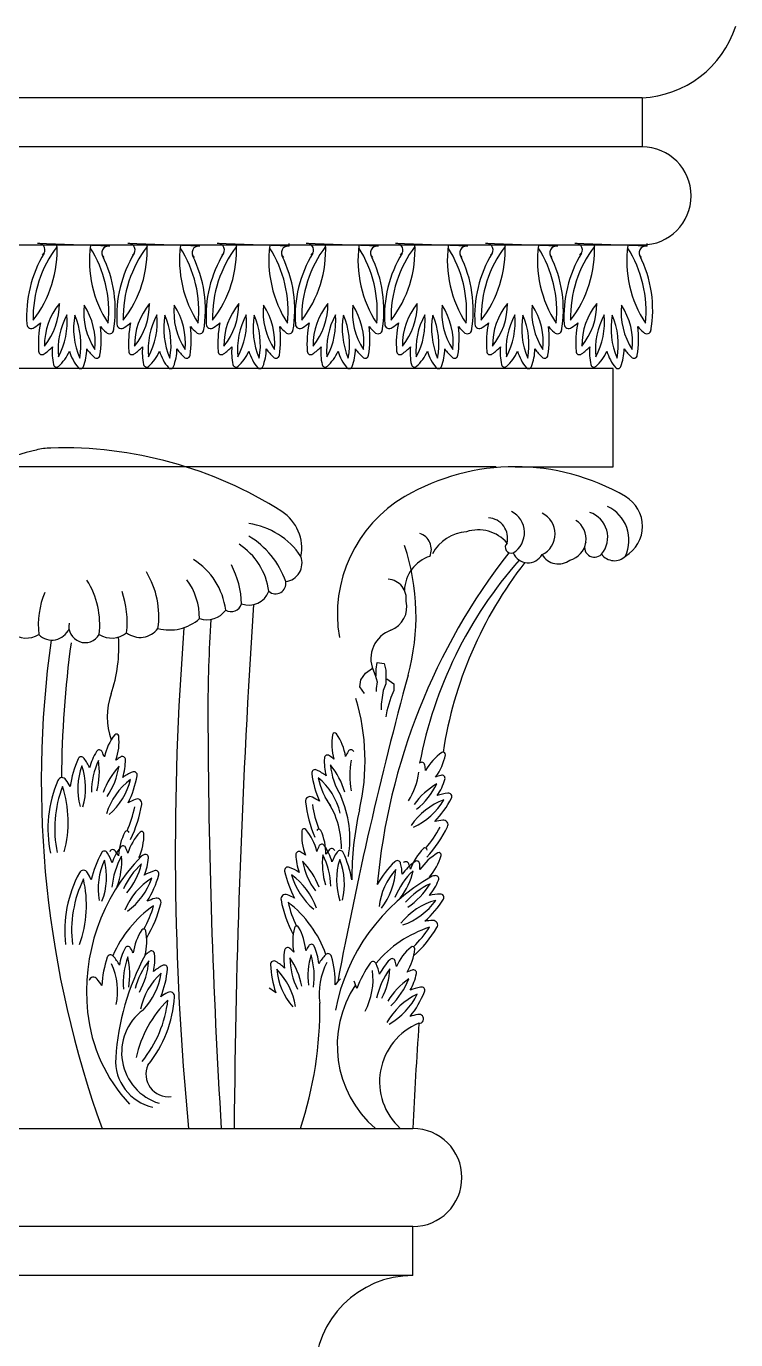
# Model space of a CAD drawing. Header units: millimetres. Extents: x 1155 to 2227, y 540 to 1342.
# Drawn here: x 1280.59 to 1287.81, y 1127.13 to 1140.52 of the extents above; entities that cross this region are included whole.
import ezdxf

# ---------------------------------------------------------------- set-up
doc = ezdxf.new("R2010")
doc.units = ezdxf.units.MM

msp = doc.modelspace()

# ---------------------------------------------------------------- linework, layer by layer
at = {"color": 0}
for p, q in [((1286.8599, 1139.79286), (1195.524, 1139.79286)), ((1286.8599, 1139.79286), (1286.8599, 1139.29286)), ((1286.8599, 1139.29286), (1195.524, 1139.29286)), ((1281.43602, 1138.27929), (1280.70068, 1138.30854)), ((1282.35429, 1138.27929), (1281.61896, 1138.30854)), ((1283.26444, 1138.27929), (1282.5291, 1138.30854)), ((1283.26444, 1138.27929), (1283.26444, 1138.30549)), ((1284.17286, 1138.27929), (1283.43752, 1138.30854)), ((1285.083, 1138.27929), (1284.34767, 1138.30854)), ((1286.00128, 1138.27929), (1285.26594, 1138.30854)), ((1286.91143, 1138.27929), (1286.17609, 1138.30854)), ((1286.91143, 1138.27929), (1286.91143, 1138.30549)), ((1191.18811, 1138.29286), (1286.8599, 1138.29286)), ((1286.56671, 1137.03106), (1195.524, 1137.03106)), ((1286.56671, 1136.03106), (1286.56671, 1137.03106)), ((1285.37335, 1136.03106), (1195.524, 1136.03106)), ((1285.56671, 1136.03106), (1286.56671, 1136.03106)), ((1284.15177, 1133.96612), (1284.16165, 1134.03523)), ((1284.16165, 1134.03523), (1284.23081, 1134.02535)), ((1284.23081, 1134.02535), (1284.25056, 1133.95624)), ((1283.99369, 1133.85752), (1284.04309, 1133.92663)), ((1284.04309, 1133.92663), (1284.11225, 1133.97599)), ((1284.11225, 1133.97599), (1284.14188, 1133.90688)), ((1284.14188, 1133.90688), (1284.16164, 1133.83777)), ((1284.15176, 1133.897), (1284.15177, 1133.96612)), ((1284.25056, 1133.95624), (1284.25055, 1133.81801)), ((1283.9838, 1133.78841), (1283.99369, 1133.85752)), ((1284.0332, 1133.7193), (1283.9838, 1133.78841)), ((1284.16164, 1133.83777), (1284.15175, 1133.76866)), ((1284.15175, 1133.76866), (1284.15175, 1133.73904)), ((1284.22091, 1133.74891), (1284.21102, 1133.6798)), ((1284.25055, 1133.81801), (1284.22091, 1133.74891)), ((1284.26043, 1133.86738), (1284.32959, 1133.81801)), ((1284.32958, 1133.7489), (1284.29994, 1133.67979)), ((1284.32959, 1133.81801), (1284.32958, 1133.7489)), ((1284.21102, 1133.6798), (1284.20114, 1133.61069)), ((1284.20114, 1133.61069), (1284.20114, 1133.55145)), ((1284.28018, 1133.61068), (1284.26041, 1133.54157)), ((1284.29994, 1133.67979), (1284.28018, 1133.61068)), ((1284.26041, 1133.54157), (1284.25053, 1133.48233)), ((1193.524, 1129.28421), (1284.524, 1129.28421)), ((1284.524, 1128.28421), (1195.524, 1128.28421)), ((1284.524, 1127.78421), (1284.524, 1128.28421)), ((1284.524, 1127.78421), (1195.524, 1127.78421))]:
    msp.add_line(p, q, dxfattribs=at)
for centre, radius, start, end in [((1286.80909, 1140.84817), 1.05653, 272.756506, 342.01614), ((1286.8599, 1138.79286), 0.5, 270, 90), ((1279.72621, 1138.24108), 1.17348, 322.338153, 2.911539), ((1280.70852, 1138.24135), 0.06764, 308.808269, 96.651525), ((1280.64449, 1138.24108), 1.17348, 322.338153, 2.911539), ((1281.62679, 1138.24135), 0.06764, 308.808269, 96.651525), ((1281.55464, 1138.24108), 1.17348, 322.338153, 2.911539), ((1282.53694, 1138.24135), 0.06764, 308.808269, 96.651525), ((1282.46305, 1138.24108), 1.17348, 322.338153, 2.911539), ((1283.44535, 1138.24135), 0.06764, 308.808269, 96.651525), ((1283.3732, 1138.24108), 1.17348, 322.338153, 2.911539), ((1284.3555, 1138.24135), 0.06764, 308.808269, 96.651525), ((1284.29147, 1138.24108), 1.17348, 322.338153, 2.911539), ((1285.27378, 1138.24135), 0.06764, 308.808269, 96.651525), ((1285.20162, 1138.24108), 1.17348, 322.338153, 2.911539), ((1286.18392, 1138.24135), 0.06764, 308.808269, 96.651525), ((1281.83455, 1137.56469), 1.24608, 148.953694, 183.710827), ((1281.85708, 1137.55158), 1.20222, 142.828625, 181.310575), ((1282.40205, 1138.13466), 1.17348, 172.533501, 213.106886), ((1280.22316, 1137.61656), 1.20222, 354.134464, 32.616414), ((1281.42287, 1138.21294), 0.06764, 78.793514, 226.636771), ((1280.24666, 1137.62784), 1.24608, 350.212577, 26.491345), ((1282.75283, 1137.56469), 1.24608, 148.953694, 183.710827), ((1282.77536, 1137.55158), 1.20222, 142.828625, 181.310575), ((1283.32033, 1138.13466), 1.17348, 172.533501, 213.106886), ((1281.14143, 1137.61656), 1.20222, 354.134464, 32.616414), ((1282.34115, 1138.21294), 0.06764, 78.793514, 226.636771), ((1281.16493, 1137.62784), 1.24608, 350.212577, 26.491345), ((1283.66298, 1137.56469), 1.24608, 148.953694, 183.710827), ((1283.68551, 1137.55158), 1.20222, 142.828625, 181.310575), ((1284.23048, 1138.13466), 1.17348, 172.533501, 213.106886), ((1282.05158, 1137.61656), 1.20222, 354.134464, 32.616414), ((1283.2513, 1138.21294), 0.06764, 78.793514, 226.636771), ((1282.07508, 1137.62784), 1.24608, 350.212577, 26.491345), ((1284.57139, 1137.56469), 1.24608, 148.953694, 183.710827), ((1284.59392, 1137.55158), 1.20222, 142.828625, 181.310575), ((1285.13889, 1138.13466), 1.17348, 172.533501, 213.106886), ((1282.95999, 1137.61656), 1.20222, 354.134464, 32.616414), ((1284.15971, 1138.21294), 0.06764, 78.793514, 226.636771), ((1282.98349, 1137.62784), 1.24608, 350.212577, 26.491345), ((1285.48154, 1137.56469), 1.24608, 148.953694, 183.710827), ((1285.50407, 1137.55158), 1.20222, 142.828625, 181.310575), ((1286.04904, 1138.13466), 1.17348, 172.533501, 213.106886), ((1283.87014, 1137.61656), 1.20222, 354.134464, 32.616414), ((1285.06986, 1138.21294), 0.06764, 78.793514, 226.636771), ((1283.89364, 1137.62784), 1.24608, 350.212577, 26.491345), ((1286.39981, 1137.56469), 1.24608, 148.953694, 183.710827), ((1286.42234, 1137.55158), 1.20222, 142.828625, 181.310575), ((1286.96731, 1138.13466), 1.17348, 172.533501, 213.106886), ((1284.78842, 1137.61656), 1.20222, 354.134464, 32.616414), ((1285.98813, 1138.21294), 0.06764, 78.793514, 226.636771), ((1284.81191, 1137.62784), 1.24608, 350.212577, 26.491345), ((1287.30996, 1137.56469), 1.24608, 148.953694, 183.710827), ((1287.33249, 1137.55158), 1.20222, 142.828625, 181.310575), ((1287.87746, 1138.13466), 1.17348, 172.533501, 213.106886), ((1285.69857, 1137.61656), 1.20222, 354.134464, 32.616414), ((1286.89828, 1138.21294), 0.06764, 78.793514, 226.636771), ((1285.72206, 1137.62784), 1.24608, 350.212577, 26.491345), ((1280.24903, 1137.68707), 0.67331, 320.721264, 0.73762), ((1281.45918, 1137.26398), 0.68897, 141.194716, 180.264169), ((1281.85803, 1137.60614), 0.6872, 173.917899, 213.454547), ((1280.58773, 1137.2968), 0.70041, 354.305939, 33.066507), ((1282.37746, 1137.26398), 0.68897, 141.194716, 180.264169), ((1281.16731, 1137.68707), 0.67331, 320.721264, 0.73762), ((1282.77631, 1137.60614), 0.6872, 173.917899, 213.454547), ((1281.506, 1137.2968), 0.70041, 354.305939, 33.066507), ((1283.28761, 1137.26398), 0.68897, 141.194716, 180.264169), ((1282.07746, 1137.68707), 0.67331, 320.721264, 0.73762), ((1283.68646, 1137.60614), 0.6872, 173.917899, 213.454547), ((1282.41615, 1137.2968), 0.70041, 354.305939, 33.066507), ((1284.19602, 1137.26398), 0.68897, 141.194716, 180.264169), ((1282.98587, 1137.68707), 0.67331, 320.721264, 0.73762), ((1284.59487, 1137.60614), 0.6872, 173.917899, 213.454547), ((1283.32456, 1137.2968), 0.70041, 354.305939, 33.066507), ((1285.10617, 1137.26398), 0.68897, 141.194716, 180.264169), ((1283.89602, 1137.68707), 0.67331, 320.721264, 0.73762), ((1285.50502, 1137.60614), 0.6872, 173.917899, 213.454547), ((1284.23471, 1137.2968), 0.70041, 354.305939, 33.066507), ((1284.81429, 1137.68707), 0.67331, 320.721264, 0.73762), ((1286.02444, 1137.26398), 0.68897, 141.194716, 180.264169), ((1286.42329, 1137.60614), 0.6872, 173.917899, 213.454547), ((1285.15299, 1137.2968), 0.70041, 354.305939, 33.066507), ((1286.93459, 1137.26398), 0.68897, 141.194716, 180.264169), ((1285.72444, 1137.68707), 0.67331, 320.721264, 0.73762), ((1287.33344, 1137.60614), 0.6872, 173.917899, 213.454547), ((1286.06314, 1137.2968), 0.70041, 354.305939, 33.066507), ((1280.28955, 1137.99913), 0.66642, 304.40951, 311.393385), ((1281.76017, 1137.28681), 1.05163, 168.349147, 184.310128), ((1281.65615, 1137.22481), 0.74727, 151.615017, 185.582713), ((1280.24652, 1137.50907), 0.75554, 331.806464, 5.391265), ((1281.83949, 1137.44116), 0.77193, 169.883681, 203.126708), ((1280.38994, 1137.27588), 0.7524, 349.439058, 23.57133), ((1281.20783, 1137.99913), 0.66642, 304.40951, 311.393385), ((1282.67844, 1137.28681), 1.05163, 168.349147, 184.310128), ((1282.57443, 1137.22481), 0.74727, 151.615017, 185.582713), ((1281.1648, 1137.50907), 0.75554, 331.806464, 5.391265), ((1282.75777, 1137.44116), 0.77193, 169.883681, 203.126708), ((1281.30822, 1137.27588), 0.7524, 349.439058, 23.57133), ((1282.11798, 1137.99913), 0.66642, 304.40951, 311.393385), ((1283.58859, 1137.28681), 1.05163, 168.349147, 184.310128), ((1283.48458, 1137.22481), 0.74727, 151.615017, 185.582713), ((1282.07494, 1137.50907), 0.75554, 331.806464, 5.391265), ((1283.66791, 1137.44116), 0.77193, 169.883681, 203.126708), ((1282.21836, 1137.27588), 0.7524, 349.439058, 23.57133), ((1283.02639, 1137.99913), 0.66642, 304.40951, 311.393385), ((1284.49701, 1137.28681), 1.05163, 168.349147, 184.310128), ((1284.39299, 1137.22481), 0.74727, 151.615017, 185.582713), ((1282.98336, 1137.50907), 0.75554, 331.806464, 5.391265), ((1284.57633, 1137.44116), 0.77193, 169.883681, 203.126708), ((1283.12678, 1137.27588), 0.7524, 349.439058, 23.57133), ((1283.93654, 1137.99913), 0.66642, 304.40951, 311.393385), ((1285.40715, 1137.28681), 1.05163, 168.349147, 184.310128), ((1285.30314, 1137.22481), 0.74727, 151.615017, 185.582713), ((1283.89351, 1137.50907), 0.75554, 331.806464, 5.391265), ((1285.48648, 1137.44116), 0.77193, 169.883681, 203.126708), ((1284.03692, 1137.27588), 0.7524, 349.439058, 23.57133), ((1284.85481, 1137.99913), 0.66642, 304.40951, 311.393385), ((1286.32543, 1137.28681), 1.05163, 168.349147, 184.310128), ((1286.22141, 1137.22481), 0.74727, 151.615017, 185.582713), ((1284.81178, 1137.50907), 0.75554, 331.806464, 5.391265), ((1286.40475, 1137.44116), 0.77193, 169.883681, 203.126708), ((1284.9552, 1137.27588), 0.7524, 349.439058, 23.57133), ((1285.76496, 1137.99913), 0.66642, 304.40951, 311.393385), ((1287.23558, 1137.28681), 1.05163, 168.349147, 184.310128), ((1287.13156, 1137.22481), 0.74727, 151.615017, 185.582713), ((1285.72193, 1137.50907), 0.75554, 331.806464, 5.391265), ((1287.3149, 1137.44116), 0.77193, 169.883681, 203.126708), ((1285.86535, 1137.27588), 0.7524, 349.439058, 23.57133), ((1280.63671, 1137.48416), 0.04562, 180.140306, 310.20326), ((1280.29503, 1137.3319), 1.05396, 351.004558, 6.94786), ((1281.84302, 1137.89797), 0.66642, 221.155078, 228.138953), ((1281.43201, 1137.43237), 0.04562, 222.345203, 352.408157), ((1281.55498, 1137.48416), 0.04562, 180.140306, 310.20326), ((1281.2133, 1137.3319), 1.05396, 351.004558, 6.94786), ((1282.76129, 1137.89797), 0.66642, 221.155078, 228.138953), ((1282.35028, 1137.43237), 0.04562, 222.345203, 352.408157), ((1282.46513, 1137.48416), 0.04562, 180.140306, 310.20326), ((1282.12345, 1137.3319), 1.05396, 351.004558, 6.94786), ((1283.67144, 1137.89797), 0.66642, 221.155078, 228.138953), ((1283.26043, 1137.43237), 0.04562, 222.345203, 352.408157), ((1283.37354, 1137.48416), 0.04562, 180.140306, 310.20326), ((1283.03186, 1137.3319), 1.05396, 351.004558, 6.94786), ((1284.57985, 1137.89797), 0.66642, 221.155078, 228.138953), ((1284.16885, 1137.43237), 0.04562, 222.345203, 352.408157), ((1284.28369, 1137.48416), 0.04562, 180.140306, 310.20326), ((1283.94201, 1137.3319), 1.05396, 351.004558, 6.94786), ((1285.49, 1137.89797), 0.66642, 221.155078, 228.138953), ((1285.07899, 1137.43237), 0.04562, 222.345203, 352.408157), ((1285.20197, 1137.48416), 0.04562, 180.140306, 310.20326), ((1284.86029, 1137.3319), 1.05396, 351.004558, 6.94786), ((1286.40827, 1137.89797), 0.66642, 221.155078, 228.138953), ((1285.99727, 1137.43237), 0.04562, 222.345203, 352.408157), ((1286.11211, 1137.48416), 0.04562, 180.140306, 310.20326), ((1285.77043, 1137.3319), 1.05396, 351.004558, 6.94786), ((1287.31842, 1137.89797), 0.66642, 221.155078, 228.138953), ((1286.90742, 1137.43237), 0.04562, 222.345203, 352.408157), ((1280.48537, 1137.59409), 0.49982, 304.40951, 317.19656), ((1281.38565, 1137.19603), 0.53677, 173.749497, 193.236408), ((1280.66606, 1137.24289), 0.53677, 339.312055, 358.798967), ((1281.61036, 1137.52083), 0.49982, 215.351903, 228.138953), ((1281.40364, 1137.59409), 0.49982, 304.40951, 317.19656), ((1282.30393, 1137.19603), 0.53677, 173.749497, 193.236408), ((1281.58433, 1137.24289), 0.53677, 339.312055, 358.798967), ((1282.52864, 1137.52083), 0.49982, 215.351903, 228.138953), ((1282.31379, 1137.59409), 0.49982, 304.40951, 317.19656), ((1283.21407, 1137.19603), 0.53677, 173.749497, 193.236408), ((1282.49448, 1137.24289), 0.53677, 339.312055, 358.798967), ((1283.43879, 1137.52083), 0.49982, 215.351903, 228.138953), ((1283.2222, 1137.59409), 0.49982, 304.40951, 317.19656), ((1284.12249, 1137.19603), 0.53677, 173.749497, 193.236408), ((1283.40289, 1137.24289), 0.53677, 339.312055, 358.798967), ((1284.3472, 1137.52083), 0.49982, 215.351903, 228.138953), ((1284.13235, 1137.59409), 0.49982, 304.40951, 317.19656), ((1285.03264, 1137.19603), 0.53677, 173.749497, 193.236408), ((1284.31304, 1137.24289), 0.53677, 339.312055, 358.798967), ((1285.25735, 1137.52083), 0.49982, 215.351903, 228.138953), ((1285.05062, 1137.59409), 0.49982, 304.40951, 317.19656), ((1285.95091, 1137.19603), 0.53677, 173.749497, 193.236408), ((1285.23132, 1137.24289), 0.53677, 339.312055, 358.798967), ((1286.17562, 1137.52083), 0.49982, 215.351903, 228.138953), ((1285.96077, 1137.59409), 0.49982, 304.40951, 317.19656), ((1286.86106, 1137.19603), 0.53677, 173.749497, 193.236408), ((1286.14146, 1137.24289), 0.53677, 339.312055, 358.798967), ((1287.08577, 1137.52083), 0.49982, 215.351903, 228.138953), ((1280.74573, 1137.20786), 0.03421, 180.140306, 310.20326), ((1280.6046, 1137.39177), 0.45817, 312.270287, 336.652142), ((1281.4659, 1137.33568), 0.45817, 195.896322, 220.278176), ((1281.30211, 1137.17163), 0.03421, 222.345203, 352.408157), ((1281.664, 1137.20786), 0.03421, 180.140306, 310.20326), ((1281.52288, 1137.39177), 0.45817, 312.270287, 336.652142), ((1282.38417, 1137.33568), 0.45817, 195.896322, 220.278176), ((1282.22038, 1137.17163), 0.03421, 222.345203, 352.408157), ((1282.57415, 1137.20786), 0.03421, 180.140306, 310.20326), ((1282.43302, 1137.39177), 0.45817, 312.270287, 336.652142), ((1283.29432, 1137.33568), 0.45817, 195.896322, 220.278176), ((1283.13053, 1137.17163), 0.03421, 222.345203, 352.408157), ((1283.48257, 1137.20786), 0.03421, 180.140306, 310.20326), ((1283.34144, 1137.39177), 0.45817, 312.270287, 336.652142), ((1284.20273, 1137.33568), 0.45817, 195.896322, 220.278176), ((1284.03895, 1137.17163), 0.03421, 222.345203, 352.408157), ((1284.39271, 1137.20786), 0.03421, 180.140306, 310.20326), ((1284.25159, 1137.39177), 0.45817, 312.270287, 336.652142), ((1285.11288, 1137.33568), 0.45817, 195.896322, 220.278176), ((1284.94909, 1137.17163), 0.03421, 222.345203, 352.408157), ((1285.31099, 1137.20786), 0.03421, 180.140306, 310.20326), ((1285.16986, 1137.39177), 0.45817, 312.270287, 336.652142), ((1286.03115, 1137.33568), 0.45817, 195.896322, 220.278176), ((1285.86737, 1137.17163), 0.03421, 222.345203, 352.408157), ((1286.22114, 1137.20786), 0.03421, 180.140306, 310.20326), ((1286.08001, 1137.39177), 0.45817, 312.270287, 336.652142), ((1286.9413, 1137.33568), 0.45817, 195.896322, 220.278176), ((1286.77752, 1137.17163), 0.03421, 222.345203, 352.408157), ((1280.89413, 1137.07795), 0.03136, 188.85075, 318.913704), ((1281.13811, 1137.06206), 0.03136, 213.63476, 343.697714), ((1281.81241, 1137.07795), 0.03136, 188.85075, 318.913704), ((1282.05639, 1137.06206), 0.03136, 213.63476, 343.697714), ((1282.72256, 1137.07795), 0.03136, 188.85075, 318.913704), ((1282.96653, 1137.06206), 0.03136, 213.63476, 343.697714), ((1283.63097, 1137.07795), 0.03136, 188.85075, 318.913704), ((1283.87495, 1137.06206), 0.03136, 213.63476, 343.697714), ((1284.54112, 1137.07795), 0.03136, 188.85075, 318.913704), ((1284.7851, 1137.06206), 0.03136, 213.63476, 343.697714), ((1285.45939, 1137.07795), 0.03136, 188.85075, 318.913704), ((1285.70337, 1137.06206), 0.03136, 213.63476, 343.697714), ((1286.36954, 1137.07795), 0.03136, 188.85075, 318.913704), ((1286.61352, 1137.06206), 0.03136, 213.63476, 343.697714), ((1281.52606, 1132.80106), 3.50253, 103.872133, 211.314731), ((1280.85756, 1135.50798), 0.71429, 91.71167, 103.872133), ((1280.96005, 1132.0785), 4.1453, 57.468822, 91.71167), ((1285.56671, 1133.80469), 2.22637, 59.689297, 120.303233), ((1285.14447, 1134.52719), 1.38954, 120.303233, 189.803196), ((1286.34651, 1135.28169), 0.37999, 334.788224, 64.826377), ((1286.51295, 1135.42328), 0.35148, 300.303233, 59.689297), ((1282.95261, 1135.20245), 0.43999, 348.837734, 57.468822), ((1285.28504, 1135.30413), 0.20541, 345.571483, 86.965134), ((1285.4175, 1135.35907), 0.24389, 301.928408, 62.741853), ((1285.73857, 1135.34667), 0.23525, 295.742595, 64.249936), ((1286.24348, 1135.31156), 0.26643, 319.933948, 71.969591), ((1282.74718, 1134.69301), 0.76543, 33.66095, 82.134642), ((1284.53958, 1135.1868), 0.17319, 336.42564, 71.520158), ((1285.10214, 1134.94066), 0.42885, 94.231978, 151.773469), ((1285.19102, 1135.0017), 0.38594, 40.617632, 108.197473), ((1286.06874, 1135.29448), 0.22193, 284.279684, 58.640088), ((1282.38849, 1134.67253), 0.67467, 7.513651, 57.266952), ((1282.40873, 1134.58061), 0.86593, 18.800476, 59.215955), ((1282.28024, 1134.50622), 2.27626, 344.730541, 18.44638), ((1285.52638, 1135.20943), 0.06077, 134.264432, 289.315467), ((1286.37414, 1135.20911), 0.10065, 148.613096, 316.694979), ((1281.91024, 1134.48149), 0.71238, 7.118073, 57.939698), ((1283.2017, 1135.05178), 0.19396, 277.930652, 19.733093), ((1290.58271, 1131.18464), 6.44792, 142.003913, 174.765796), ((1284.81302, 1134.76102), 0.37452, 107.834644, 178.381453), ((1285.69791, 1135.21641), 0.16452, 203.016902, 330.24723), ((1286.00659, 1135.23211), 0.19231, 210.411441, 307.433247), ((1286.57742, 1135.23287), 0.15975, 215.511517, 314.959962), ((1281.07167, 1134.50809), 0.86437, 351.677068, 31.409422), ((1281.8697, 1134.60665), 0.90971, 1.6576, 27.702624), ((1288.87904, 1132.19152), 4.36297, 138.567557, 169.20489), ((1288.96203, 1132.48818), 4.17782, 142.091243, 171.273567), ((1280.46956, 1134.41703), 0.86472, 353.571106, 31.911079), ((1281.66345, 1134.47989), 0.6874, 0.206654, 35.531311), ((1283.12557, 1134.8402), 0.10471, 229.352041, 10.714685), ((1284.25982, 1134.68653), 0.19804, 352.056943, 85.827888), ((1281.57222, 1134.41696), 0.86472, 157.437126, 186.421424), ((1280.64596, 1134.4451), 0.9682, 353.681748, 18.987436), ((1282.85207, 1134.84088), 0.22037, 250.64105, 338.679466), ((1282.4249, 1134.70611), 0.23567, 251.685963, 324.654706), ((1282.67335, 1134.66472), 0.11034, 239.372379, 343.277458), ((1377.08712, 1128.46079), 94.38755, 176.2548623, 179.5003368), ((1284.21251, 1134.59985), 0.25057, 290.474124, 13.692369), ((1281.18497, 1134.40492), 0.16695, 169.352637, 329.510019), ((1282.04786, 1134.82088), 0.4543, 254.563726, 311.830525), ((1296.12962, 1133.55344), 13.69335, 176.144135, 180.157895), ((1280.58605, 1134.5249), 0.24079, 230.680474, 301.795727), ((1280.8472, 1134.45162), 0.18785, 224.375536, 337.612153), ((1281.45573, 1134.52485), 0.24079, 238.196804, 309.312056), ((1280.07895, 1134.18801), 1.44966, 340.938395, 4.198587), ((1281.74617, 1134.51455), 0.22358, 231.923306, 323.948051), ((1311.67807, 1132.10695), 29.57412, 175.572268, 185.477536), ((1284.40947, 1134.07233), 0.31251, 110.474124, 201.338942), ((1291.16915, 1132.82622), 10.43086, 172.077132, 199.85191), ((1291.16915, 1132.82622), 10.22434, 172.077132, 179.802735), ((1322.07683, 1123.6419), 38.97665, 164.730541, 169.445284), ((1282.12021, 1133.4827), 0.71002, 160.938395, 199.490605), ((1281.81614, 1133.03114), 2.22147, 347.017257, 16.672943), ((1354.59313, 1133.71455), 72.15709, 180.1578953, 183.5203232), ((1281.93303, 1132.95064), 0.56533, 142.10586, 167.565792), ((1281.50466, 1133.28355), 0.02281, 73.884441, 141.119686), ((1280.96542, 1133.22565), 0.56533, 340.702455, 6.162387), ((1281.50485, 1133.2835), 0.02281, 7.148561, 74.383807), ((1284.26258, 1133.20672), 0.56533, 170.630311, 196.090243), ((1283.72723, 1133.29466), 0.02281, 102.408891, 169.644137), ((1283.72743, 1133.2947), 0.02281, 35.673012, 102.908257), ((1283.2811, 1132.98628), 0.56533, 9.226906, 34.686838), ((1281.75253, 1132.83644), 0.53677, 147.171947, 166.658858), ((1281.32906, 1133.1125), 0.03136, 21.494651, 151.557605), ((1280.95106, 1132.91393), 0.45817, 20.230402, 27.288401), ((1281.56424, 1133.04566), 0.03136, 356.710642, 126.773596), ((1283.65463, 1133.06051), 0.03136, 50.019102, 180.082056), ((1283.41734, 1132.70555), 0.45817, 48.754853, 55.812852), ((1284.25948, 1132.89469), 0.45817, 149.504296, 156.562296), ((1283.89319, 1133.11409), 0.03136, 25.235092, 155.298046), ((1285.14647, 1132.65644), 0.56533, 125.258041, 150.717973), ((1284.3001, 1133.20009), 0.56533, 323.854636, 349.314568), ((1284.83298, 1133.09922), 0.02281, 57.036622, 124.271867), ((1284.83314, 1133.09911), 0.02281, 350.300742, 57.535988), ((1282.07492, 1132.62533), 1.05163, 156.098227, 172.059209), ((1281.79902, 1132.74777), 0.68897, 160.144187, 195.111926), ((1281.14569, 1133.03987), 0.03421, 30.205095, 160.268049), ((1280.51706, 1132.75495), 0.67331, 343.368614, 19.687091), ((1280.77089, 1132.76331), 0.49982, 23.211795, 35.998845), ((1281.99772, 1132.71862), 0.74727, 154.825642, 180.337669), ((1280.57438, 1132.92349), 0.75554, 344.941576, 8.601891), ((1282.0979, 1132.45332), 0.77193, 137.281648, 160.688561), ((1280.78769, 1133.0951), 0.7524, 325.544636, 350.969297), ((1281.7813, 1132.67797), 0.45817, 120.979846, 128.037845), ((1281.05888, 1133.03359), 0.53677, 341.609389, 1.0963), ((1283.5282, 1132.90914), 0.03421, 58.729546, 188.7925), ((1284.15852, 1133.02019), 0.53677, 175.696398, 195.183309), ((1284.43273, 1133.06643), 0.7524, 185.823401, 211.248062), ((1283.08867, 1132.49897), 0.77193, 16.104137, 39.51105), ((1284.63611, 1132.88316), 0.75554, 168.190807, 191.851122), ((1284.61534, 1132.9864), 0.03136, 4.646833, 134.709786), ((1284.19601, 1132.90591), 0.45817, 3.382583, 10.440583), ((1282.05183, 1132.3386), 1.24608, 156.697529, 191.454661), ((1280.95033, 1132.81613), 0.04562, 30.205095, 160.268049), ((1280.4506, 1132.44738), 0.66642, 29.01497, 35.998845), ((1282.06005, 1132.29168), 0.6872, 126.953808, 162.900287), ((1280.96701, 1133.00906), 0.70041, 311.423814, 346.102416), ((1281.85532, 1132.4551), 0.49982, 112.269402, 125.056452), ((1280.67949, 1133.07414), 1.05396, 333.460495, 349.403797), ((1281.682, 1132.88744), 0.03421, 348.000198, 118.063152), ((1284.5396, 1133.03945), 1.05396, 187.388901, 203.332203), ((1283.33097, 1132.48717), 0.49982, 51.736246, 64.523296), ((1284.24888, 1132.99057), 0.70041, 190.690282, 216.376484), ((1283.11742, 1132.33546), 0.6872, 13.89241, 49.83889), ((1283.83827, 1133.02423), 0.75554, 328.093757, 351.754072), ((1284.92223, 1132.43945), 0.45817, 104.132027, 111.190026), ((1284.33388, 1132.98918), 0.53677, 324.76157, 344.248481), ((1284.82105, 1132.85427), 0.03136, 339.862823, 109.925777), ((1282.07745, 1132.3434), 1.20222, 159.09778, 191.798727), ((1279.83874, 1132.40833), 1.17348, 344.995195, 18.070202), ((1282.80023, 1132.23731), 1.08222, 350.375368, 23.921273), ((1285.16012, 1132.13269), 0.77193, 120.433829, 143.840742), ((1284.09216, 1133.12665), 0.7524, 308.696817, 334.121478), ((1284.92847, 1132.20469), 0.49982, 95.421583, 108.208633), ((1284.8879, 1132.66871), 0.03421, 331.152379, 101.215333), ((1280.50736, 1132.80264), 1.20715, 336.299282, 348.554398), ((1281.94804, 1132.02178), 0.66642, 112.269402, 119.253277), ((1280.52678, 1132.78411), 1.25016, 333.783075, 351.009886), ((1281.71696, 1132.59824), 0.04562, 348.000198, 118.063152), ((1283.47712, 1132.62235), 0.04562, 58.729546, 188.7925), ((1284.67584, 1132.74134), 1.25016, 185.782811, 203.009623), ((1283.21414, 1132.05972), 0.66642, 57.539421, 64.523296), ((1284.69626, 1132.75875), 1.20715, 188.238299, 200.493416), ((1282.90292, 1132.14288), 0.89355, 359.492825, 35.473303), ((1285.07705, 1131.98895), 0.6872, 110.105989, 146.052469), ((1284.23885, 1132.99234), 0.70041, 294.575995, 329.254597), ((1283.98253, 1133.13795), 1.05396, 316.612676, 332.555978), ((1286.94614, 1131.84841), 3.04311, 167.017257, 180.561834), ((1284.89163, 1131.7631), 0.66642, 95.421583, 102.405458), ((1284.83754, 1132.3818), 0.04562, 331.152379, 101.215333), ((1282.09053, 1132.04121), 0.56533, 152.10586, 177.565792), ((1281.61085, 1132.29468), 0.02281, 83.884441, 151.119686), ((1281.61105, 1132.29466), 0.02281, 17.148561, 84.383807), ((1282.15851, 1131.92049), 0.56533, 137.10586, 162.565792), ((1281.21855, 1132.27879), 0.56533, 335.702455, 1.162387), ((1281.76079, 1132.28947), 0.02281, 68.884441, 136.119686), ((1281.76097, 1132.2894), 0.02281, 2.148561, 69.383807), ((1283.95687, 1132.27551), 0.56533, 175.630311, 201.090243), ((1283.4159, 1132.31645), 0.02281, 107.408891, 174.644137), ((1283.41609, 1132.31651), 0.02281, 40.673012, 107.908257), ((1282.99834, 1131.97036), 0.56533, 14.226906, 39.686838), ((1283.56588, 1132.31332), 0.02281, 92.408891, 159.644137), ((1283.56608, 1132.31333), 0.02281, 25.673012, 92.908257), ((1283.07297, 1132.08709), 0.56533, 359.226906, 24.686838), ((1283.7391, 1132.928), 1.20715, 319.451463, 331.70658), ((1283.75231, 1132.90464), 1.25016, 316.935256, 334.162067), ((1281.96874, 1131.82246), 0.53677, 142.171947, 161.658858), ((1281.57094, 1132.13437), 0.03136, 16.494651, 146.557605), ((1281.17708, 1131.96951), 0.45817, 15.230402, 22.288401), ((1283.98098, 1131.96439), 0.45817, 154.504296, 161.562296), ((1283.59695, 1132.15104), 0.03136, 30.235092, 160.298046), ((1283.18233, 1131.86187), 0.53677, 15.133839, 34.620751), ((1283.69795, 1132.10668), 0.03136, 15.235092, 145.298046), ((1285.03363, 1131.7404), 0.56533, 135.258041, 160.717973), ((1284.64801, 1132.12202), 0.02281, 67.036622, 134.271867), ((1284.64819, 1132.12194), 0.02281, 0.300742, 67.535988), ((1283.19279, 1130.67648), 1.9938, 136.026944, 185.959917), ((1282.27151, 1131.58406), 1.05163, 151.098227, 167.059209), ((1282.00733, 1131.73007), 0.68897, 155.144187, 190.111926), ((1281.38194, 1132.07801), 0.03421, 25.205095, 155.268049), ((1280.73087, 1131.84896), 0.67331, 338.368614, 14.687091), ((1280.98446, 1131.83516), 0.49982, 18.211795, 30.998845), ((1281.46762, 1132.09573), 0.03136, 31.494651, 161.557605), ((1282.20273, 1131.68372), 0.74727, 149.825642, 175.337669), ((1281.12985, 1131.83455), 0.45817, 30.230402, 37.288401), ((1280.80266, 1132.01186), 0.75554, 339.941576, 3.601891), ((1281.98359, 1131.66208), 0.45817, 115.979846, 123.037845), ((1281.79941, 1132.04729), 0.03136, 351.710642, 121.773596), ((1281.29492, 1132.07931), 0.53677, 336.609389, 356.0963), ((1283.36398, 1132.07687), 0.03136, 55.019102, 185.082056), ((1283.86947, 1132.08062), 0.53677, 180.696398, 200.183309), ((1283.15853, 1131.70257), 0.45817, 53.754853, 60.812852), ((1284.1386, 1132.15058), 0.7524, 190.823401, 216.248062), ((1282.84911, 1131.46813), 0.77193, 21.104137, 44.51105), ((1284.35718, 1131.98573), 0.75554, 173.190807, 196.851122), ((1282.94094, 1131.73644), 0.74727, 1.455028, 26.967056), ((1284.02058, 1131.827), 0.45817, 139.504296, 146.562296), ((1284.16577, 1131.81948), 0.49982, 145.793853, 158.580903), ((1284.41974, 1131.81907), 0.67331, 162.105607, 198.424084), ((1283.78251, 1132.08418), 0.03421, 21.524649, 151.587603), ((1283.13863, 1131.77178), 0.68897, 346.680772, 21.648511), ((1282.86669, 1131.64078), 1.05163, 9.733489, 25.694471), ((1285.07435, 1131.25041), 1.05163, 134.250408, 150.21139), ((1284.36612, 1131.98099), 0.03421, 8.357276, 138.42023), ((1284.85367, 1131.56634), 0.53677, 125.324128, 144.811039), ((1284.45326, 1131.97312), 0.03136, 14.646833, 144.709786), ((1284.56335, 1131.98016), 0.03136, 359.646833, 129.709786), ((1285.06371, 1131.60516), 0.56533, 120.258041, 145.717973), ((1284.26794, 1132.2205), 0.56533, 318.854636, 344.314568), ((1284.79, 1132.07357), 0.02281, 52.036622, 119.271867), ((1284.79015, 1132.07345), 0.02281, 345.300742, 52.535988), ((1282.22351, 1131.30043), 1.24608, 151.697529, 186.454661), ((1281.16783, 1131.87214), 0.04562, 25.205095, 155.268049), ((1280.63786, 1131.54835), 0.66642, 24.01497, 30.998845), ((1282.27941, 1131.4107), 0.77193, 132.281648, 155.688561), ((1281.03012, 1132.16422), 0.7524, 320.544636, 345.969297), ((1282.03791, 1131.43361), 0.49982, 107.269402, 120.056452), ((1280.9205, 1132.15277), 1.05396, 328.460495, 344.403797), ((1281.90293, 1131.87941), 0.03421, 343.000198, 113.063152), ((1283.25122, 1131.91505), 0.03421, 63.729546, 193.7925), ((1284.24741, 1132.13302), 1.05396, 192.388901, 208.332203), ((1283.09151, 1131.47749), 0.49982, 56.736246, 69.523296), ((1283.96206, 1132.05898), 0.70041, 195.690282, 230.368884), ((1282.892, 1131.30775), 0.6872, 18.89241, 54.83889), ((1284.86382, 1131.46673), 0.68897, 138.296368, 173.264107), ((1283.67661, 1131.95047), 0.67331, 321.520795, 357.839272), ((1285.03741, 1131.36573), 0.74727, 132.977823, 158.489851), ((1283.79254, 1132.08557), 0.75554, 323.093757, 346.754072), ((1283.91532, 1131.86376), 0.49982, 1.363976, 14.151026), ((1284.05429, 1131.82104), 0.45817, 13.382583, 20.440583), ((1284.13861, 1131.93652), 0.45817, 358.382583, 5.440583), ((1282.24945, 1131.30298), 1.20222, 154.09778, 186.798727), ((1280.02493, 1131.56278), 1.17348, 339.995195, 13.070202), ((1282.22761, 1131.25297), 0.6872, 121.953808, 157.900287), ((1281.20126, 1132.06289), 0.70041, 306.423814, 341.102416), ((1285.69304, 1130.11478), 1.9938, 119.179125, 169.112098), ((1285.03166, 1131.08221), 0.77193, 115.433829, 138.840742), ((1284.05439, 1132.16547), 0.7524, 303.696817, 329.121478), ((1284.28321, 1132.00746), 0.53677, 319.76157, 339.248481), ((1284.8214, 1131.40854), 0.45817, 99.132027, 106.190026), ((1284.75676, 1131.83059), 0.03136, 334.862823, 104.925777), ((1282.09251, 1130.99386), 0.66642, 107.269402, 114.253277), ((1281.91255, 1131.58827), 0.04562, 343.000198, 113.063152), ((1283.22533, 1131.6249), 0.04562, 63.729546, 193.7925), ((1284.40912, 1131.84791), 1.25016, 190.782811, 208.009623), ((1283.01239, 1131.04149), 0.66642, 62.539421, 69.523296), ((1284.93637, 1130.94626), 0.6872, 105.105989, 141.052469), ((1284.18882, 1132.01888), 0.70041, 289.575995, 324.254597), ((1283.94616, 1132.18628), 1.05396, 311.612676, 327.555978), ((1284.80717, 1131.17413), 0.49982, 90.421583, 103.208633), ((1284.80719, 1131.63992), 0.03421, 326.152379, 96.215333), ((1282.55496, 1130.58446), 1.18084, 124.676376, 157.013663), ((1280.72537, 1131.89731), 1.20715, 331.299282, 343.554398), ((1280.7431, 1131.87716), 1.25016, 328.783075, 346.009886), ((1282.52777, 1130.65861), 1.18084, 19.779035, 52.116322), ((1284.42794, 1131.86704), 1.20715, 193.238299, 205.493416), ((1283.34068, 1131.32478), 0.02281, 97.408891, 164.644137), ((1283.34088, 1131.32481), 0.02281, 30.673012, 97.908257), ((1282.86937, 1131.05646), 0.56533, 4.226906, 29.686838), ((1285.05591, 1130.21157), 1.18084, 107.828557, 140.165844), ((1283.68536, 1131.99834), 1.20715, 314.451463, 326.70658), ((1284.73198, 1130.73743), 0.66642, 90.421583, 97.405458), ((1284.73201, 1131.35848), 0.04562, 326.152379, 96.215333), ((1282.23615, 1131.0008), 0.56533, 147.10586, 172.565792), ((1281.78039, 1131.29511), 0.02281, 78.884441, 146.119686), ((1281.78058, 1131.29507), 0.02281, 12.148561, 79.383807), ((1281.24825, 1131.19043), 0.56533, 345.702455, 11.162387), ((1283.86633, 1131.19052), 0.56533, 165.630311, 191.090243), ((1283.69649, 1131.97392), 1.25016, 311.935256, 329.162067), ((1282.06628, 1130.87131), 0.53677, 152.171947, 171.658858), ((1281.62036, 1131.1094), 0.03136, 26.494651, 156.557605), ((1281.26111, 1130.87865), 0.45817, 25.230402, 32.288401), ((1282.10876, 1130.71594), 0.45817, 125.979846, 133.037845), ((1281.86048, 1131.06331), 0.03136, 1.710642, 131.773596), ((1283.74641, 1131.01376), 0.53677, 170.696398, 190.183309), ((1283.24795, 1131.09785), 0.03136, 45.019102, 175.082056), ((1282.98063, 1130.76492), 0.45817, 43.754853, 50.812852), ((1283.83604, 1130.87995), 0.45817, 144.504296, 151.562296), ((1283.49027, 1131.13044), 0.03136, 20.235092, 150.298046), ((1283.03172, 1130.91766), 0.53677, 5.133839, 24.620751), ((1283.66139, 1131.03238), 0.03421, 11.524649, 141.587603), ((1284.87146, 1130.70244), 0.56533, 130.258041, 155.717973), ((1283.98092, 1131.17026), 0.56533, 328.854636, 354.314568), ((1284.52056, 1131.11621), 0.02281, 62.036622, 129.271867), ((1284.52074, 1131.11612), 0.02281, 355.300742, 62.535988), ((1282.40585, 1130.6891), 1.05163, 161.098227, 177.059209), ((1281.44402, 1131.02107), 0.03421, 35.205095, 165.268049), ((1280.84262, 1130.68245), 0.67331, 348.368614, 24.687091), ((1281.09475, 1130.71289), 0.49982, 28.211795, 40.998845), ((1284.08947, 1129.82766), 2.59919, 151.927279, 176.08763), ((1282.32081, 1130.7753), 0.74727, 159.825642, 185.337669), ((1280.88503, 1130.85534), 0.75554, 349.941576, 13.601891), ((1282.44373, 1130.51974), 0.77193, 142.281648, 165.688561), ((1281.08257, 1131.04488), 0.7524, 330.544636, 355.969297), ((1281.35809, 1131.00725), 0.53677, 346.609389, 6.0963), ((1282.20192, 1130.50037), 0.49982, 117.269402, 130.056452), ((1281.99158, 1130.91597), 0.03421, 353.000198, 123.063152), ((1283.10881, 1130.95807), 0.03421, 53.729546, 183.7925), ((1284.12771, 1130.99974), 1.05396, 182.388901, 198.332203), ((1282.87555, 1130.55489), 0.49982, 46.736246, 59.523296), ((1282.6352, 1130.58777), 0.77193, 11.104137, 34.51105), ((1284.02361, 1131.03593), 0.7524, 180.823401, 206.248062), ((1284.21023, 1130.83563), 0.75554, 163.190807, 186.851122), ((1282.77223, 1130.83605), 0.74727, 351.455028, 16.967056), ((1283.99287, 1130.70514), 0.49982, 135.793853, 148.580903), ((1284.24291, 1130.66064), 0.67331, 152.105607, 188.424084), ((1282.68249, 1130.75474), 1.05163, 359.733489, 15.694471), ((1284.94353, 1130.35494), 1.05163, 144.250408, 160.21139), ((1284.1192, 1130.95143), 0.03421, 18.357276, 148.42023), ((1283.69561, 1130.7577), 0.49982, 11.363976, 24.151026), ((1284.67135, 1130.62774), 0.53677, 135.324128, 154.811039), ((1284.31358, 1130.98486), 0.03136, 9.646833, 139.709786), ((1283.90287, 1130.86813), 0.45817, 8.382583, 15.440583), ((1281.26891, 1130.78115), 0.04562, 35.205095, 165.268049), ((1280.80322, 1130.37025), 0.66642, 34.01497, 40.998845), ((1282.42011, 1130.35542), 0.6872, 131.953808, 167.900287), ((1281.26871, 1130.97481), 0.70041, 316.423814, 351.102416), ((1280.97661, 1131.01458), 1.05396, 338.460495, 354.403797), ((1282.64959, 1130.42238), 0.6872, 8.89241, 44.83889), ((1283.83384, 1130.97638), 0.70041, 185.690282, 220.368884), ((1284.26478, 1130.34672), 0.66642, 135.793853, 142.777728), ((1283.44547, 1130.80164), 0.67331, 331.520795, 7.839272), ((1284.88713, 1130.46209), 0.74727, 142.977823, 168.489851), ((1283.53617, 1130.95482), 0.75554, 333.093757, 356.754072), ((1284.9307, 1130.18187), 0.77193, 125.433829, 148.840742), ((1283.78017, 1131.07897), 0.7524, 313.696817, 339.121478), ((1284.66697, 1130.46673), 0.45817, 109.132027, 116.190026), ((1284.03296, 1130.9631), 0.53677, 329.76157, 349.248481), ((1284.53003, 1130.87115), 0.03136, 344.862823, 114.925777), ((1282.33206, 1130.07679), 0.66642, 117.269402, 124.253277), ((1282.05161, 1130.63091), 0.04562, 353.000198, 123.063152), ((1282.72191, 1130.13925), 0.66642, 52.539421, 59.523296), ((1284.86893, 1130.13086), 1.1153, 146.318554, 229.387005), ((1283.31728, 1130.51426), 0.66642, 17.167151, 24.151026), ((1283.66997, 1131.08068), 1.05396, 321.612676, 337.555978), ((1284.69366, 1130.23341), 0.49982, 100.421583, 113.208633), ((1284.6128, 1130.69213), 0.03421, 336.152379, 106.215333), ((1282.85857, 1129.75391), 1.18084, 134.676376, 167.647409), ((1280.8288, 1130.72911), 1.20715, 320.920729, 353.554398), ((1280.84976, 1130.71235), 1.25016, 321.309961, 356.009886), ((1279.72375, 1130.50746), 3.8535, 341.493063, 0.810923), ((1284.86047, 1130.03144), 0.6872, 115.105989, 151.052469), ((1283.93801, 1130.95796), 0.70041, 299.575995, 334.254597), ((1282.82284, 1130.63786), 1.62184, 185.959917, 222.949241), ((1282.09823, 1130.05727), 0.54106, 126.535467, 252.752463), ((1284.69544, 1129.79029), 0.66642, 100.421583, 107.405458), ((1284.58763, 1130.40192), 0.04562, 267.549361, 106.215333), ((1284.82839, 1129.76072), 0.64318, 112.170563, 227.805545), ((1340.72561, 1126.58886), 56.2662, 176.160706, 177.254278), ((1281.97614, 1129.97219), 0.48092, 176.08763, 257.96292), ((1282.03268, 1129.83611), 0.22778, 155.4177, 277.330833), ((1284.524, 1128.78421), 0.5, 270, 90), ((1284.524, 1126.78421), 1, 90, 180)]:
    msp.add_arc(centre, radius, start, end, dxfattribs=at)

doc.saveas('drawing.dxf')
